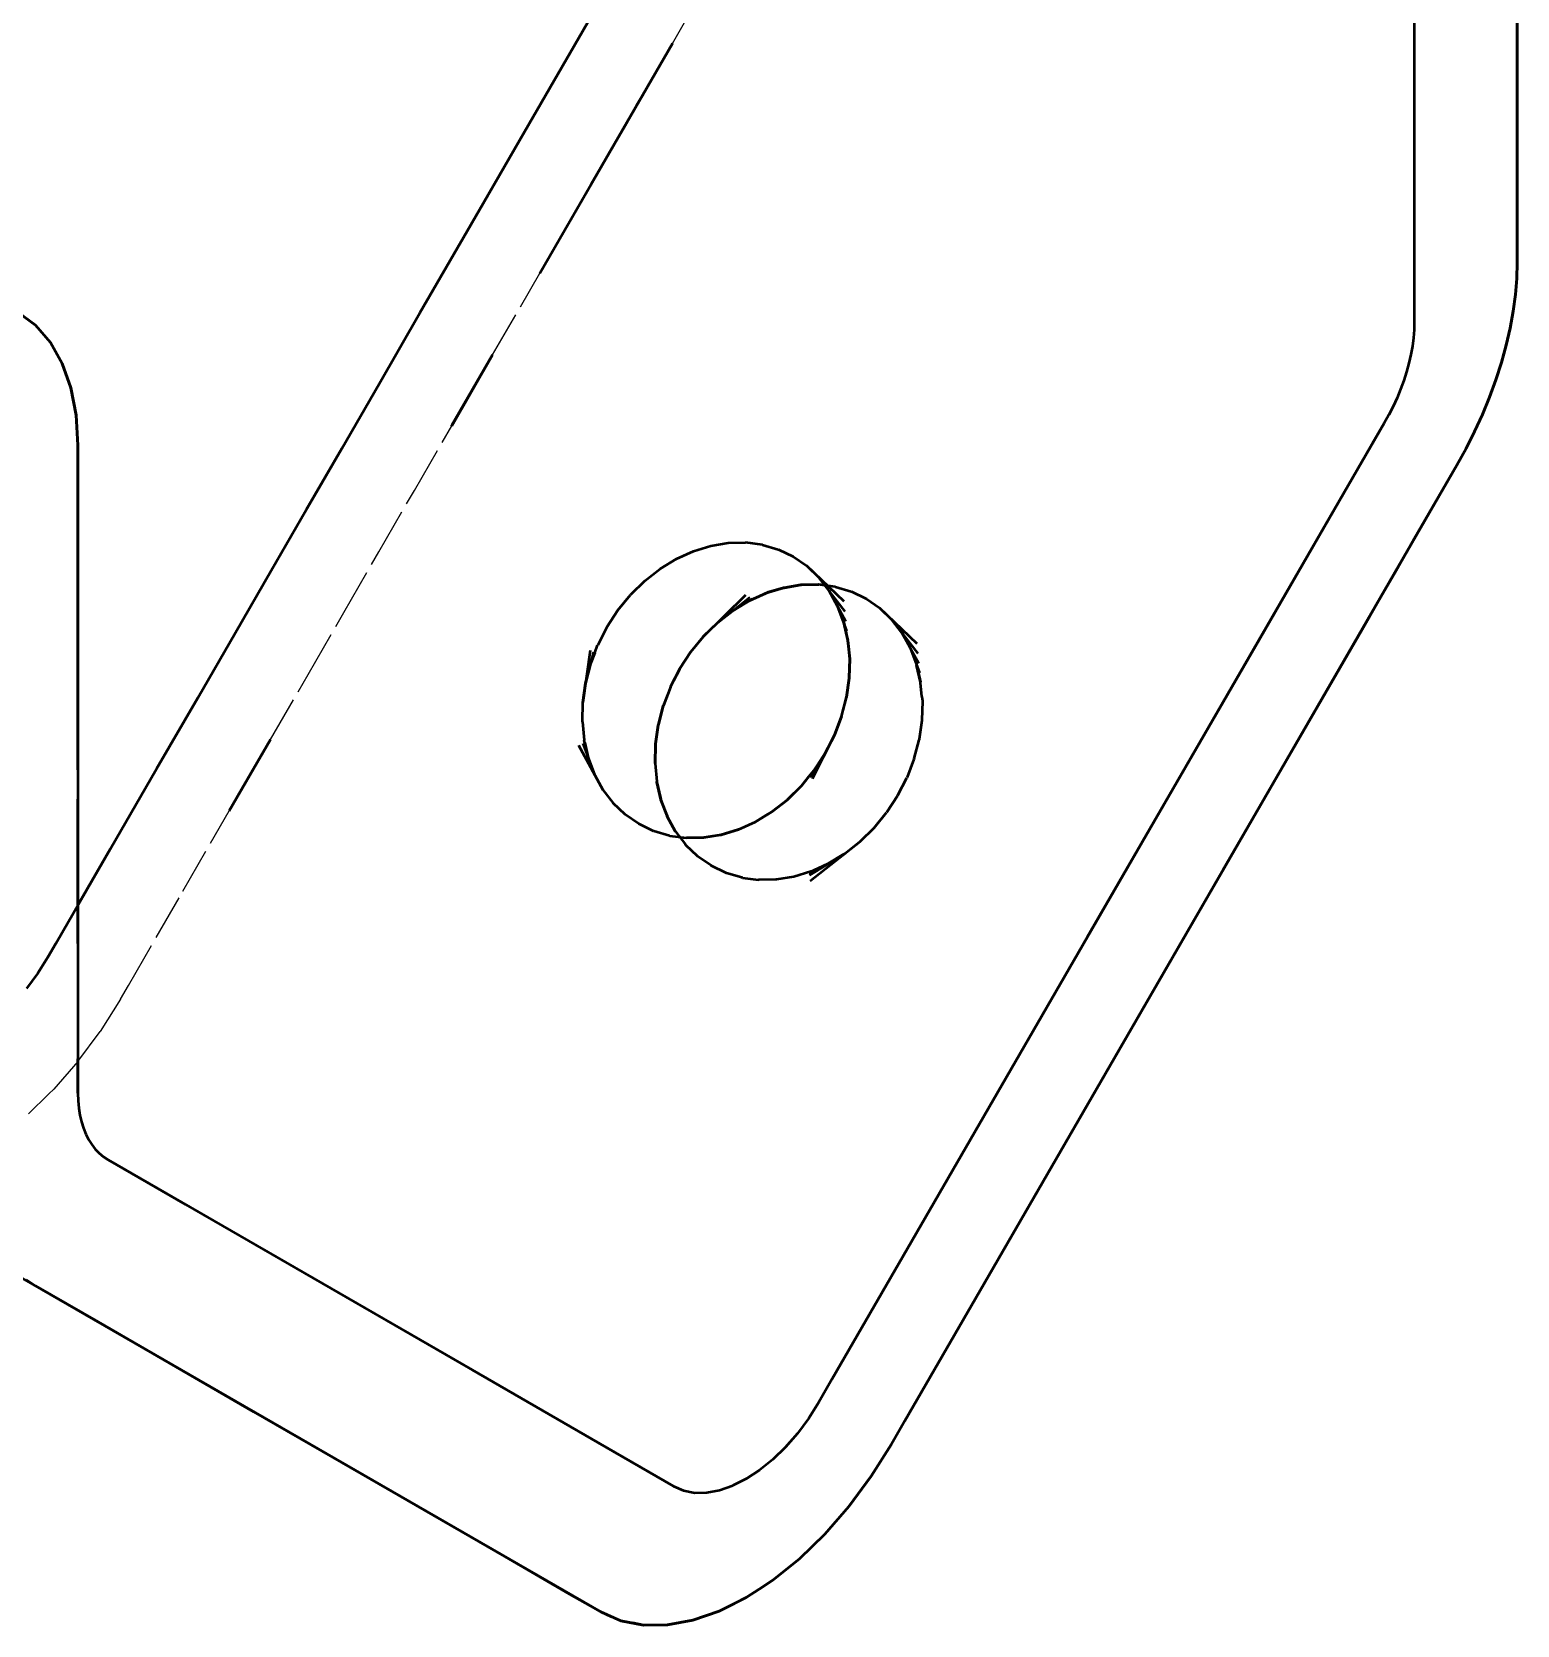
# Model space of a CAD drawing. Header units: millimetres. Extents: x 0 to 420, y 0 to 297.
# Drawn here: x 309.95 to 350.82, y 158 to 201.85 of the extents above; entities that cross this region are included whole.
import ezdxf

# ---------------------------------------------------------------- set-up
doc = ezdxf.new("R2010")
doc.units = ezdxf.units.MM
doc.linetypes.add('DASHED', pattern=[1.524, 1.27, -0.254])
doc.layers.add('OCULTA', color=8, linetype='DASHED', lineweight=25)
doc.layers.add('VISIBLE', color=7, linetype='CONTINUOUS', lineweight=50)

msp = doc.modelspace()

# ---------------------------------------------------------------- linework, layer by layer
at = {"layer": 'OCULTA'}
for p, q in [((327.579, 201.53), (327.95, 202.172)), ((322.632, 192.962), (323.928, 195.207)), ((320.478, 189.231), (321.506, 191.011)), ((319.501, 187.539), (320.478, 189.231)), ((318.538, 185.87), (319.501, 187.539)), ((317.555, 184.168), (318.538, 185.87)), ((316.517, 182.371), (317.555, 184.168)), ((314.108, 178.198), (315.386, 180.411)), ((312.61, 175.602), (314.108, 178.198)), ((312.394, 175.228), (312.61, 175.602)), ((312.394, 175.228), (311.837, 174.343)), ((311.222, 173.514), (311.837, 174.343)), ((311.222, 173.514), (310.558, 172.752)), ((309.858, 172.073), (310.425, 172.623)), ((310.425, 172.623), (310.558, 172.752))]:
    msp.add_line(p, q, dxfattribs=at)
at = {"layer": 'VISIBLE'}
for p, q in [((350.82, 213.335), (350.82, 195.5)), ((350.82, 195.5), (350.82, 211.702)), ((347.991, 210.069), (347.991, 193.867)), ((323.507, 199.097), (325.579, 202.685)), ((323.507, 199.097), (325.579, 202.685)), ((325.507, 197.942), (327.579, 201.53)), ((327.579, 201.53), (326.778, 200.143)), ((326.594, 199.824), (326.778, 200.143)), ((326.241, 199.212), (326.594, 199.824)), ((321.928, 196.362), (323.507, 199.097)), ((321.928, 196.362), (323.507, 199.097)), ((323.507, 199.097), (322.51, 197.369)), ((325.793, 198.437), (326.241, 199.212)), ((325.507, 197.942), (325.793, 198.437)), ((323.928, 195.207), (325.507, 197.942)), ((325.507, 197.942), (325.342, 197.655)), ((321.928, 196.362), (322.51, 197.369)), ((323.928, 195.207), (325.342, 197.655)), ((320.632, 194.117), (321.928, 196.362)), ((320.632, 194.117), (321.928, 196.362)), ((350.808, 195.066), (350.82, 195.5)), ((350.82, 195.5), (350.808, 195.066)), ((350.82, 195.5), (350.82, 195.5)), ((350.772, 194.62), (350.808, 195.066)), ((350.808, 195.066), (350.772, 194.62)), ((350.808, 195.066), (350.808, 195.066)), ((350.711, 194.163), (350.772, 194.62)), ((350.772, 194.62), (350.711, 194.163)), ((350.772, 194.62), (350.772, 194.62)), ((310.053, 193.775), (309.565, 194.136)), ((309.565, 194.136), (310.053, 193.775)), ((319.506, 192.165), (320.632, 194.117)), ((319.506, 192.165), (320.632, 194.117)), ((347.991, 193.867), (347.985, 193.65)), ((350.627, 193.698), (350.711, 194.163)), ((350.711, 194.163), (350.627, 193.698)), ((350.711, 194.163), (350.711, 194.163)), ((310.464, 193.301), (310.053, 193.775)), ((310.053, 193.775), (310.454, 193.313)), ((310.053, 193.775), (310.053, 193.775)), ((310.053, 193.775), (310.053, 193.775)), ((310.053, 193.775), (310.464, 193.301)), ((347.967, 193.427), (347.937, 193.198)), ((347.985, 193.65), (347.967, 193.427)), ((350.519, 193.227), (350.627, 193.698)), ((350.627, 193.698), (350.519, 193.227)), ((350.627, 193.698), (350.627, 193.698)), ((310.464, 193.301), (310.454, 193.313)), ((310.791, 192.724), (310.464, 193.301)), ((310.464, 193.301), (310.464, 193.301)), ((310.464, 193.301), (310.464, 193.301)), ((310.464, 193.301), (310.791, 192.724)), ((321.506, 191.011), (322.632, 192.962)), ((322.632, 192.962), (321.512, 191.022)), ((347.895, 192.967), (347.841, 192.731)), ((347.937, 193.198), (347.895, 192.967)), ((350.389, 192.752), (350.519, 193.227)), ((350.519, 193.227), (350.389, 192.752)), ((350.519, 193.227), (350.519, 193.227)), ((311.029, 192.053), (310.791, 192.724)), ((310.791, 192.724), (310.791, 192.724)), ((310.791, 192.724), (310.791, 192.724)), ((310.791, 192.724), (311.029, 192.053)), ((347.841, 192.731), (347.776, 192.493)), ((350.236, 192.275), (350.389, 192.752)), ((350.389, 192.752), (350.236, 192.275)), ((350.389, 192.752), (350.389, 192.752)), ((318.478, 190.385), (319.506, 192.165)), ((318.478, 190.385), (319.506, 192.165)), ((347.699, 192.254), (347.612, 192.015)), ((347.776, 192.493), (347.699, 192.254)), ((350.062, 191.797), (350.236, 192.275)), ((350.236, 192.275), (350.062, 191.797)), ((350.236, 192.275), (350.236, 192.275)), ((311.174, 191.298), (311.029, 192.053)), ((311.029, 192.053), (311.029, 192.053)), ((311.029, 192.053), (311.029, 192.053)), ((311.029, 192.053), (311.174, 191.298)), ((347.515, 191.778), (347.407, 191.542)), ((347.612, 192.015), (347.515, 191.778)), ((349.867, 191.321), (350.062, 191.797)), ((350.062, 191.797), (349.867, 191.321)), ((350.062, 191.797), (350.062, 191.797)), ((311.222, 190.473), (311.174, 191.298)), ((311.174, 191.298), (311.174, 191.298)), ((311.174, 191.298), (311.222, 190.473)), ((347.289, 191.308), (347.163, 191.079)), ((347.407, 191.542), (347.289, 191.308)), ((349.651, 190.849), (349.867, 191.321)), ((349.867, 191.321), (349.651, 190.849)), ((349.867, 191.321), (349.867, 191.321)), ((321.506, 191.011), (321.512, 191.022)), ((347.163, 191.079), (334.048, 168.364)), ((347.163, 191.079), (346.834, 190.509)), ((349.416, 190.383), (349.651, 190.849)), ((349.651, 190.849), (349.416, 190.383)), ((349.651, 190.849), (349.651, 190.849)), ((311.222, 188.84), (311.222, 190.473)), ((311.222, 190.473), (311.222, 190.473)), ((311.222, 190.473), (311.222, 177.818)), ((317.501, 188.694), (318.478, 190.385)), ((318.478, 190.385), (317.781, 189.178)), ((317.781, 189.178), (318.478, 190.385)), ((343.723, 185.122), (346.834, 190.509)), ((349.163, 189.925), (349.416, 190.383)), ((349.416, 190.383), (349.163, 189.925)), ((349.416, 190.383), (349.416, 190.383)), ((336.048, 167.21), (349.163, 189.925)), ((349.163, 189.925), (347.991, 187.895)), ((349.163, 189.925), (347.991, 187.895)), ((349.163, 189.925), (349.163, 189.925)), ((317.501, 188.694), (317.781, 189.178)), ((317.501, 188.694), (317.781, 189.178)), ((311.222, 181.543), (311.222, 188.84)), ((311.222, 188.84), (311.222, 187.341)), ((316.538, 187.025), (317.501, 188.694)), ((316.538, 187.025), (317.501, 188.694)), ((328.157, 187.56), (328.634, 187.707)), ((328.634, 187.707), (328.636, 187.707)), ((328.636, 187.707), (329.116, 187.786)), ((329.116, 187.786), (329.117, 187.786)), ((329.117, 187.786), (329.591, 187.795)), ((329.591, 187.795), (329.593, 187.795)), ((330.053, 187.735), (329.593, 187.795)), ((330.053, 187.735), (330.054, 187.734)), ((330.054, 187.734), (330.492, 187.606)), ((347.807, 187.577), (347.991, 187.895)), ((347.991, 187.895), (347.826, 187.609)), ((311.222, 181.543), (311.222, 187.341)), ((327.239, 187.074), (327.687, 187.348)), ((327.687, 187.348), (327.689, 187.348)), ((327.689, 187.348), (328.155, 187.56)), ((328.155, 187.56), (328.157, 187.56)), ((330.492, 187.606), (330.494, 187.605)), ((330.494, 187.605), (330.903, 187.411)), ((330.903, 187.411), (330.904, 187.41)), ((330.904, 187.41), (331.277, 187.153)), ((347.826, 187.609), (336.048, 167.21)), ((347.454, 186.964), (347.807, 187.577)), ((315.555, 185.322), (316.538, 187.025)), ((315.555, 185.322), (316.538, 187.025)), ((326.816, 186.743), (327.238, 187.073)), ((327.238, 187.073), (327.239, 187.074)), ((332.301, 186.175), (331.277, 187.153)), ((331.277, 187.153), (331.278, 187.152)), ((331.278, 187.152), (331.608, 186.837)), ((332.328, 185.896), (331.608, 186.837)), ((331.608, 186.837), (331.609, 186.835)), ((331.891, 186.467), (331.609, 186.835)), ((347.006, 186.19), (347.454, 186.964)), ((326.815, 186.742), (326.426, 186.36)), ((326.815, 186.742), (326.816, 186.743)), ((329.794, 186.241), (330.221, 186.435)), ((329.794, 186.241), (330.156, 186.405)), ((330.156, 186.405), (329.794, 186.241)), ((330.156, 186.405), (330.223, 186.426)), ((330.223, 186.426), (330.156, 186.405)), ((330.156, 186.405), (330.17, 186.41)), ((330.156, 186.405), (330.156, 186.405)), ((330.156, 186.405), (330.156, 186.405)), ((330.156, 186.405), (330.156, 186.405)), ((330.17, 186.41), (330.634, 186.552)), ((330.634, 186.552), (330.223, 186.426)), ((330.634, 186.552), (330.649, 186.554)), ((330.649, 186.554), (330.634, 186.552)), ((330.634, 186.552), (330.634, 186.552)), ((330.649, 186.554), (331.116, 186.631)), ((331.116, 186.631), (330.649, 186.554)), ((331.116, 186.631), (331.13, 186.631)), ((331.13, 186.631), (331.116, 186.631)), ((331.116, 186.631), (331.116, 186.631)), ((331.13, 186.631), (331.591, 186.64)), ((331.22, 186.633), (331.13, 186.631)), ((331.591, 186.64), (331.22, 186.633)), ((331.591, 186.64), (331.606, 186.638)), ((331.777, 186.616), (331.591, 186.64)), ((331.591, 186.64), (331.591, 186.64)), ((331.591, 186.64), (331.591, 186.64)), ((332.053, 186.58), (331.606, 186.638)), ((331.891, 186.467), (331.777, 186.616)), ((331.777, 186.616), (331.777, 186.616)), ((331.777, 186.616), (331.777, 186.616)), ((331.777, 186.616), (331.777, 186.616)), ((331.777, 186.616), (331.777, 186.616)), ((331.777, 186.616), (331.777, 186.616)), ((331.777, 186.616), (331.777, 186.616)), ((331.777, 186.616), (331.777, 186.616)), ((331.777, 186.616), (331.777, 186.616)), ((332.354, 185.627), (331.891, 186.467)), ((331.891, 186.467), (331.892, 186.466)), ((331.933, 186.392), (331.891, 186.467)), ((331.891, 186.467), (331.891, 186.467)), ((331.891, 186.467), (331.891, 186.467)), ((331.892, 186.466), (332.121, 186.05)), ((332.121, 186.05), (331.933, 186.392)), ((332.053, 186.58), (332.066, 186.576)), ((332.066, 186.576), (332.492, 186.451)), ((332.492, 186.451), (332.505, 186.445)), ((332.505, 186.445), (332.903, 186.256)), ((326.076, 185.931), (325.774, 185.467)), ((326.076, 185.931), (326.077, 185.933)), ((326.077, 185.933), (326.425, 186.359)), ((326.425, 186.359), (326.426, 186.36)), ((328.425, 185.204), (329.596, 186.355)), ((328.815, 185.587), (329.711, 186.289)), ((329.238, 185.919), (329.78, 186.249)), ((329.252, 185.927), (329.687, 186.193)), ((329.687, 186.193), (329.252, 185.927)), ((329.687, 186.193), (329.794, 186.241)), ((329.794, 186.241), (329.687, 186.193)), ((329.687, 186.193), (329.702, 186.2)), ((329.687, 186.193), (329.687, 186.193)), ((329.794, 186.241), (329.702, 186.2)), ((332.38, 185.364), (332.121, 186.05)), ((332.121, 186.05), (332.121, 186.049)), ((332.121, 186.049), (332.121, 186.05)), ((332.121, 186.05), (332.121, 186.05)), ((332.121, 186.049), (332.293, 185.594)), ((332.132, 186.022), (332.121, 186.049)), ((332.293, 185.594), (332.132, 186.022)), ((332.903, 186.256), (332.915, 186.248)), ((332.915, 186.248), (333.277, 185.998)), ((333.277, 185.998), (334.301, 185.021)), ((333.277, 185.998), (333.287, 185.989)), ((333.287, 185.989), (333.608, 185.682)), ((346.555, 185.407), (347.006, 186.19)), ((328.815, 185.587), (328.437, 185.216)), ((328.787, 185.56), (328.437, 185.216)), ((328.815, 185.587), (328.787, 185.56)), ((328.815, 185.587), (328.828, 185.598)), ((328.828, 185.598), (328.815, 185.587)), ((328.815, 185.587), (328.815, 185.587)), ((328.828, 185.598), (329.238, 185.919)), ((329.238, 185.919), (328.828, 185.598)), ((329.238, 185.919), (329.252, 185.927)), ((329.252, 185.927), (329.238, 185.919)), ((329.238, 185.919), (329.238, 185.919)), ((332.293, 185.594), (332.39, 185.174)), ((332.293, 185.594), (332.294, 185.593)), ((332.312, 185.513), (332.293, 185.594)), ((332.293, 185.594), (332.293, 185.594)), ((332.405, 185.106), (332.294, 185.593)), ((332.405, 185.106), (332.312, 185.513)), ((333.608, 185.682), (334.328, 184.741)), ((333.608, 185.682), (333.617, 185.67)), ((333.891, 185.312), (333.617, 185.67)), ((314.517, 183.526), (315.555, 185.322)), ((314.517, 183.526), (315.555, 185.322)), ((325.773, 185.466), (325.522, 184.972)), ((325.773, 185.466), (325.774, 185.467)), ((328.425, 185.204), (328.076, 184.776)), ((328.087, 184.79), (328.425, 185.204)), ((328.425, 185.204), (328.437, 185.216)), ((328.426, 185.205), (328.425, 185.204)), ((328.425, 185.204), (328.425, 185.204)), ((328.437, 185.216), (328.426, 185.205)), ((332.39, 185.174), (332.405, 185.106)), ((332.406, 185.104), (332.405, 185.106)), ((332.406, 185.105), (332.405, 185.106)), ((332.405, 185.106), (332.405, 185.106)), ((332.406, 185.104), (332.406, 185.105)), ((332.406, 185.104), (332.456, 184.595)), ((332.429, 184.861), (332.406, 185.104)), ((333.891, 185.312), (334.354, 184.472)), ((333.891, 185.312), (333.898, 185.299)), ((333.898, 185.299), (334.121, 184.896)), ((338.994, 176.931), (343.723, 185.122)), ((342.726, 178.775), (346.555, 185.407)), ((325.316, 184.828), (325.113, 183.393)), ((325.408, 184.775), (325.188, 183.925)), ((325.44, 184.756), (325.325, 184.454)), ((325.44, 184.756), (325.326, 184.456)), ((325.44, 184.756), (325.521, 184.97)), ((325.521, 184.97), (325.522, 184.972)), ((328.076, 184.776), (327.782, 184.325)), ((328.076, 184.776), (327.782, 184.325)), ((328.076, 184.776), (328.087, 184.79)), ((328.076, 184.776), (328.076, 184.776)), ((332.456, 184.595), (332.429, 184.861)), ((334.121, 184.896), (334.38, 184.209)), ((334.121, 184.896), (334.126, 184.881)), ((334.126, 184.881), (334.293, 184.44)), ((325.189, 183.927), (325.325, 184.454)), ((325.325, 184.454), (325.326, 184.456)), ((327.773, 184.311), (327.529, 183.831)), ((327.769, 184.303), (327.529, 183.831)), ((327.773, 184.311), (327.769, 184.303)), ((327.773, 184.311), (327.782, 184.325)), ((327.782, 184.325), (327.773, 184.311)), ((327.773, 184.311), (327.773, 184.311)), ((332.443, 184.068), (332.456, 184.595)), ((332.456, 184.593), (332.443, 184.068)), ((332.456, 184.595), (332.456, 184.593)), ((332.456, 184.595), (332.456, 184.595)), ((334.293, 184.44), (334.406, 183.951)), ((334.293, 184.44), (334.297, 184.424)), ((334.406, 183.951), (334.297, 184.424)), ((325.113, 183.395), (325.188, 183.925)), ((325.188, 183.925), (325.189, 183.927)), ((327.521, 183.816), (327.325, 183.299)), ((327.521, 183.816), (327.331, 183.315)), ((327.521, 183.816), (327.529, 183.831)), ((327.529, 183.831), (327.521, 183.816)), ((327.521, 183.816), (327.521, 183.816)), ((332.443, 184.066), (332.368, 183.536)), ((332.368, 183.536), (332.443, 184.066)), ((332.443, 184.068), (332.443, 184.066)), ((332.443, 184.066), (332.443, 184.068)), ((332.443, 184.068), (332.443, 184.068)), ((332.443, 184.068), (332.443, 184.068)), ((334.407, 183.936), (334.406, 183.951)), ((334.444, 183.556), (334.407, 183.936)), ((313.386, 181.566), (314.517, 183.526)), ((313.386, 181.566), (314.517, 183.526)), ((325.1, 182.868), (325.113, 183.393)), ((325.113, 183.393), (325.113, 183.395)), ((327.193, 182.787), (327.325, 183.299)), ((327.325, 183.299), (327.205, 182.833)), ((327.325, 183.299), (327.331, 183.315)), ((327.325, 183.299), (327.325, 183.299)), ((332.231, 183.007), (332.368, 183.536)), ((332.231, 183.007), (332.367, 183.534)), ((332.368, 183.536), (332.367, 183.534)), ((332.368, 183.536), (332.368, 183.536)), ((334.455, 183.423), (334.443, 182.913)), ((334.444, 183.556), (334.456, 183.44)), ((334.456, 183.44), (334.455, 183.423)), ((325.1, 182.866), (325.1, 182.868)), ((325.1, 182.866), (325.15, 182.357)), ((332.23, 183.005), (332.035, 182.491)), ((332.035, 182.491), (332.174, 182.859)), ((332.174, 182.859), (332.231, 183.007)), ((332.231, 183.007), (332.23, 183.005)), ((332.231, 183.007), (332.231, 183.007)), ((334.441, 182.897), (334.368, 182.381)), ((334.443, 182.913), (334.441, 182.897)), ((327.115, 182.255), (327.188, 182.77)), ((327.188, 182.77), (327.134, 182.385)), ((327.188, 182.77), (327.193, 182.787)), ((327.192, 182.785), (327.188, 182.77)), ((327.188, 182.77), (327.188, 182.77)), ((327.193, 182.787), (327.192, 182.785)), ((327.205, 182.833), (327.193, 182.787)), ((331.429, 181.298), (332.035, 182.491)), ((331.783, 181.995), (332.034, 182.489)), ((331.783, 181.995), (332.034, 182.489)), ((332.035, 182.491), (332.034, 182.489)), ((332.034, 182.489), (332.035, 182.491)), ((332.035, 182.491), (332.035, 182.491)), ((315.386, 180.411), (316.517, 182.371)), ((316.517, 182.371), (315.726, 181)), ((324.991, 182.217), (325.665, 180.994)), ((325.112, 182.265), (325.435, 181.411)), ((325.15, 182.355), (325.15, 182.357)), ((325.262, 181.868), (325.15, 182.355)), ((325.166, 182.287), (325.263, 181.867)), ((327.101, 181.728), (327.113, 182.238)), ((327.113, 182.238), (327.101, 181.728)), ((327.113, 182.238), (327.115, 182.255)), ((327.115, 182.255), (327.113, 182.238)), ((327.113, 182.238), (327.113, 182.238)), ((327.134, 182.385), (327.115, 182.255)), ((331.357, 181.34), (331.783, 181.995)), ((331.48, 181.53), (331.782, 181.994)), ((331.53, 181.607), (331.782, 181.994)), ((331.783, 181.995), (331.782, 181.994)), ((331.782, 181.994), (331.783, 181.995)), ((331.783, 181.995), (331.783, 181.995)), ((334.231, 181.852), (334.363, 182.365)), ((334.368, 182.381), (334.363, 182.365)), ((311.222, 181.543), (311.222, 176.759)), ((311.222, 181.543), (311.222, 180.729)), ((312.108, 179.353), (313.386, 181.566)), ((312.108, 179.353), (313.386, 181.566)), ((325.263, 181.867), (325.262, 181.868)), ((325.434, 181.412), (325.263, 181.867)), ((327.1, 181.712), (327.101, 181.728)), ((327.101, 181.728), (327.1, 181.712)), ((327.1, 181.712), (327.149, 181.216)), ((327.1, 181.712), (327.1, 181.712)), ((327.1, 181.712), (327.149, 181.216)), ((331.48, 181.53), (331.53, 181.607)), ((334.225, 181.836), (334.035, 181.336)), ((334.231, 181.852), (334.225, 181.836)), ((325.435, 181.411), (325.434, 181.412)), ((325.664, 180.995), (325.435, 181.411)), ((327.15, 181.2), (327.149, 181.216)), ((327.149, 181.216), (327.15, 181.2)), ((327.259, 180.727), (327.15, 181.2)), ((327.15, 181.2), (327.15, 181.2)), ((327.15, 181.2), (327.249, 180.771)), ((331.335, 181.353), (331.131, 181.102)), ((331.131, 181.102), (331.335, 181.353)), ((331.335, 181.353), (331.48, 181.53)), ((331.335, 181.353), (331.479, 181.528)), ((331.335, 181.353), (331.479, 181.528)), ((331.48, 181.53), (331.479, 181.528)), ((331.479, 181.528), (331.48, 181.53)), ((331.48, 181.53), (331.48, 181.53)), ((333.783, 180.841), (334.027, 181.321)), ((334.035, 181.336), (334.027, 181.321)), ((311.222, 176.759), (311.222, 180.729)), ((315.386, 180.411), (315.726, 181)), ((325.665, 180.994), (325.664, 180.995)), ((325.665, 180.994), (325.946, 180.626)), ((327.249, 180.771), (327.259, 180.727)), ((327.263, 180.712), (327.259, 180.727)), ((327.259, 180.727), (327.26, 180.724)), ((327.26, 180.724), (327.263, 180.712)), ((327.43, 180.27), (327.263, 180.712)), ((327.263, 180.712), (327.263, 180.712)), ((327.263, 180.712), (327.388, 180.381)), ((330.318, 180.388), (330.741, 180.719)), ((330.74, 180.718), (330.318, 180.388)), ((330.741, 180.719), (330.74, 180.718)), ((331.129, 181.101), (330.741, 180.719)), ((330.741, 180.719), (330.751, 180.729)), ((330.741, 180.719), (330.741, 180.719)), ((330.741, 180.719), (330.741, 180.719)), ((330.741, 180.719), (330.741, 180.719)), ((330.751, 180.729), (331.129, 181.101)), ((331.131, 181.102), (331.129, 181.101)), ((331.129, 181.101), (331.131, 181.102)), ((331.131, 181.102), (331.131, 181.102)), ((333.48, 180.375), (333.774, 180.826)), ((333.783, 180.841), (333.774, 180.826)), ((325.947, 180.624), (325.946, 180.626)), ((326.278, 180.309), (325.947, 180.624)), ((326.279, 180.308), (326.278, 180.309)), ((326.652, 180.051), (326.279, 180.308)), ((327.388, 180.381), (327.43, 180.27)), ((327.435, 180.256), (327.43, 180.27)), ((327.43, 180.27), (327.435, 180.256)), ((327.657, 179.852), (327.435, 180.256)), ((327.435, 180.256), (327.435, 180.256)), ((327.435, 180.256), (327.657, 179.852)), ((330.316, 180.387), (329.868, 180.113)), ((329.868, 180.113), (330.157, 180.289)), ((330.157, 180.289), (330.316, 180.387)), ((330.318, 180.388), (330.316, 180.387)), ((330.316, 180.387), (330.318, 180.388)), ((330.318, 180.388), (330.318, 180.388)), ((333.131, 179.947), (333.469, 180.362)), ((333.48, 180.375), (333.469, 180.362)), ((326.653, 180.05), (326.652, 180.051)), ((327.062, 179.856), (326.653, 180.05)), ((327.063, 179.855), (327.062, 179.856)), ((327.502, 179.727), (327.063, 179.855)), ((327.665, 179.839), (327.657, 179.852)), ((327.657, 179.852), (327.665, 179.839)), ((327.665, 179.839), (327.939, 179.481)), ((327.665, 179.839), (327.665, 179.839)), ((327.665, 179.839), (327.665, 179.839)), ((327.665, 179.839), (327.779, 179.69)), ((329.399, 179.901), (328.921, 179.754)), ((328.921, 179.754), (329.399, 179.901)), ((329.4, 179.901), (329.399, 179.901)), ((329.399, 179.901), (329.4, 179.901)), ((329.4, 179.901), (329.867, 180.113)), ((329.4, 179.901), (329.868, 180.113)), ((329.4, 179.901), (329.4, 179.901)), ((329.868, 180.113), (329.867, 180.113)), ((329.868, 180.113), (329.868, 180.113)), ((333.119, 179.935), (332.741, 179.564)), ((333.131, 179.947), (333.119, 179.935)), ((310.61, 176.757), (312.108, 179.353)), ((311.222, 177.818), (312.108, 179.353)), ((327.503, 179.726), (327.502, 179.727)), ((327.503, 179.726), (327.963, 179.666)), ((327.779, 179.69), (327.779, 179.69)), ((327.779, 179.69), (327.779, 179.69)), ((327.779, 179.69), (327.779, 179.69)), ((327.779, 179.69), (327.779, 179.69)), ((327.779, 179.69), (327.779, 179.69)), ((327.779, 179.69), (327.779, 179.69)), ((327.779, 179.69), (327.779, 179.69)), ((327.779, 179.69), (327.779, 179.69)), ((327.779, 179.69), (327.965, 179.666)), ((327.948, 179.47), (327.939, 179.481)), ((328.269, 179.163), (327.948, 179.47)), ((327.965, 179.666), (327.963, 179.666)), ((328.439, 179.675), (327.965, 179.666)), ((327.965, 179.666), (328.44, 179.675)), ((327.965, 179.666), (327.965, 179.666)), ((327.965, 179.666), (327.965, 179.666)), ((328.44, 179.675), (328.439, 179.675)), ((328.92, 179.754), (328.44, 179.675)), ((328.44, 179.675), (328.901, 179.751)), ((328.44, 179.675), (328.44, 179.675)), ((328.901, 179.751), (328.921, 179.754)), ((328.921, 179.754), (328.92, 179.754)), ((328.921, 179.754), (328.921, 179.754)), ((331.368, 178.489), (332.741, 179.564)), ((332.728, 179.554), (332.318, 179.233)), ((332.741, 179.564), (332.728, 179.554)), ((328.279, 179.153), (328.269, 179.163)), ((328.641, 178.903), (328.279, 179.153)), ((331.335, 178.717), (331.868, 178.959)), ((331.346, 178.64), (332.318, 179.233)), ((331.4, 178.746), (331.854, 178.952)), ((331.868, 178.959), (331.854, 178.952)), ((332.304, 179.224), (331.868, 178.959)), ((332.318, 179.233), (332.304, 179.224)), ((328.653, 178.895), (328.641, 178.903)), ((329.051, 178.706), (328.653, 178.895)), ((329.063, 178.7), (329.051, 178.706)), ((329.489, 178.576), (329.063, 178.7)), ((329.503, 178.571), (329.489, 178.576)), ((329.503, 178.571), (329.95, 178.513)), ((329.965, 178.511), (329.95, 178.513)), ((330.425, 178.52), (329.965, 178.511)), ((330.44, 178.521), (330.425, 178.52)), ((330.906, 178.597), (330.44, 178.521)), ((330.922, 178.6), (330.906, 178.597)), ((331.385, 178.742), (330.922, 178.6)), ((331.334, 178.726), (331.4, 178.746)), ((331.4, 178.746), (331.385, 178.742)), ((336.939, 168.752), (342.726, 178.775)), ((311.222, 177.818), (311.222, 177.818)), ((311.222, 177.818), (311.222, 177.818)), ((311.222, 177.818), (311.222, 177.818)), ((311.222, 177.818), (311.222, 177.818)), ((311.222, 177.818), (311.222, 177.818)), ((311.222, 177.818), (311.222, 177.818)), ((311.222, 177.818), (311.222, 177.818)), ((311.222, 177.818), (311.222, 177.818)), ((311.222, 177.818), (311.222, 177.818)), ((311.222, 177.818), (311.222, 177.818)), ((311.222, 177.818), (311.222, 177.818)), ((311.222, 177.818), (311.222, 177.818)), ((311.222, 177.818), (311.222, 177.818)), ((311.222, 177.818), (311.222, 177.818)), ((311.222, 177.818), (311.222, 177.818)), ((311.222, 177.818), (311.222, 177.818)), ((311.222, 177.818), (311.222, 177.818)), ((311.222, 177.818), (311.222, 177.818)), ((311.222, 177.818), (311.222, 177.818)), ((311.222, 177.818), (311.222, 177.818)), ((311.222, 177.818), (311.222, 177.818)), ((311.222, 177.818), (311.222, 177.818)), ((311.222, 177.818), (311.222, 177.818)), ((311.222, 177.818), (311.222, 177.818)), ((311.222, 177.818), (311.222, 177.818)), ((311.222, 177.818), (311.222, 177.818)), ((311.222, 177.818), (311.222, 177.818)), ((310.393, 176.382), (310.61, 176.757)), ((311.222, 176.759), (311.222, 172.638)), ((311.222, 176.759), (311.222, 173.584)), ((334.048, 168.364), (338.994, 176.931)), ((310.393, 176.382), (310.115, 175.94)), ((310.115, 175.94), (309.808, 175.526)), ((311.222, 172.638), (311.222, 173.584)), ((311.222, 172.638), (311.228, 172.428)), ((311.228, 172.428), (311.246, 172.226)), ((311.246, 172.226), (311.276, 172.032)), ((311.276, 172.032), (311.318, 171.849)), ((311.318, 171.849), (311.372, 171.675)), ((311.372, 171.675), (311.437, 171.512)), ((311.437, 171.512), (311.514, 171.363)), ((311.514, 171.363), (311.601, 171.224)), ((311.601, 171.224), (311.698, 171.099)), ((311.698, 171.099), (311.807, 170.988)), ((311.807, 170.988), (311.924, 170.89)), ((311.924, 170.89), (312.051, 170.807)), ((312.051, 170.807), (327.607, 161.826)), ((312.051, 170.807), (314.177, 169.579)), ((314.177, 169.579), (318.188, 167.264)), ((336.048, 167.21), (336.939, 168.752)), ((334.048, 168.364), (331.977, 164.776)), ((311.657, 166.415), (309.274, 167.791)), ((309.797, 167.509), (310.05, 167.343)), ((310.05, 167.343), (325.606, 158.362)), ((310.05, 167.343), (311.778, 166.345)), ((318.188, 167.264), (322.065, 165.025)), ((336.048, 167.21), (333.977, 163.621)), ((336.048, 167.21), (333.977, 163.621)), ((313.889, 165.127), (311.657, 166.415)), ((311.778, 166.345), (316.056, 163.875)), ((316.058, 163.874), (313.889, 165.127)), ((322.065, 165.025), (325.937, 162.79)), ((331.977, 164.776), (331.606, 164.135)), ((331.606, 164.135), (331.328, 163.692)), ((316.056, 163.875), (320.197, 161.485)), ((318.241, 162.614), (316.058, 163.874)), ((331.328, 163.692), (331.021, 163.278)), ((333.977, 163.621), (333.607, 162.98)), ((333.977, 163.621), (333.607, 162.98)), ((331.021, 163.278), (330.689, 162.897)), ((331.021, 163.278), (330.809, 163.035)), ((327.607, 161.826), (325.937, 162.79)), ((330.689, 162.897), (330.338, 162.558)), ((330.689, 162.897), (330.809, 163.035)), ((333.05, 162.096), (333.607, 162.98)), ((333.607, 162.98), (333.05, 162.096)), ((333.607, 162.98), (333.607, 162.98)), ((320.515, 161.301), (318.241, 162.614)), ((329.976, 162.265), (329.607, 162.024)), ((330.338, 162.558), (329.976, 162.265)), ((327.607, 161.826), (327.885, 161.704)), ((328.875, 161.712), (329.237, 161.839)), ((329.607, 162.024), (329.237, 161.839)), ((332.435, 161.266), (333.05, 162.096)), ((333.05, 162.096), (332.435, 161.266)), ((333.05, 162.096), (333.05, 162.096)), ((320.197, 161.485), (324.335, 159.096)), ((327.885, 161.704), (328.192, 161.645)), ((328.192, 161.645), (328.524, 161.647)), ((328.524, 161.647), (328.875, 161.712)), ((322.965, 159.886), (320.515, 161.301)), ((331.771, 160.505), (332.435, 161.266)), ((332.435, 161.266), (331.771, 160.505)), ((332.435, 161.266), (332.435, 161.266)), ((331.071, 159.826), (331.771, 160.505)), ((331.771, 160.505), (331.071, 159.826)), ((331.771, 160.505), (331.771, 160.505)), ((324.751, 158.855), (322.965, 159.886)), ((330.345, 159.24), (331.071, 159.826)), ((331.071, 159.826), (330.345, 159.24)), ((331.071, 159.826), (331.071, 159.826)), ((329.967, 158.993), (330.345, 159.24)), ((330.345, 159.24), (329.967, 158.993)), ((330.345, 159.24), (330.345, 159.24)), ((324.335, 159.096), (324.751, 158.855)), ((324.751, 158.855), (325.334, 158.519)), ((325.334, 158.519), (324.751, 158.855)), ((328.868, 158.387), (329.607, 158.758)), ((329.607, 158.758), (329.289, 158.599)), ((329.607, 158.758), (329.289, 158.599)), ((329.967, 158.993), (329.607, 158.758)), ((329.967, 158.993), (329.607, 158.758)), ((329.607, 158.758), (329.607, 158.758)), ((325.606, 158.362), (325.334, 158.519)), ((325.606, 158.362), (325.334, 158.519)), ((325.606, 158.362), (326.163, 158.119)), ((325.606, 158.362), (325.882, 158.242)), ((325.606, 158.362), (325.606, 158.362)), ((326.163, 158.119), (325.606, 158.362)), ((328.142, 158.135), (328.868, 158.387)), ((328.868, 158.387), (328.142, 158.135)), ((328.868, 158.387), (329.289, 158.599)), ((329.289, 158.599), (328.868, 158.387)), ((328.868, 158.387), (328.868, 158.387)), ((326.163, 158.119), (325.882, 158.242)), ((326.163, 158.119), (326.778, 158)), ((326.163, 158.119), (326.477, 158.059)), ((326.778, 158), (326.163, 158.119)), ((326.163, 158.119), (326.163, 158.119)), ((326.163, 158.119), (326.163, 158.119)), ((326.778, 158), (326.477, 158.059)), ((326.778, 158), (327.442, 158.006)), ((327.442, 158.006), (326.778, 158)), ((326.778, 158), (326.778, 158)), ((326.778, 158), (326.778, 158)), ((327.442, 158.006), (328.142, 158.135)), ((328.142, 158.135), (327.442, 158.006)), ((327.442, 158.006), (327.442, 158.006)), ((327.442, 158.006), (327.442, 158.006)), ((328.142, 158.135), (328.142, 158.135)), ((328.142, 158.135), (328.142, 158.135))]:
    msp.add_line(p, q, dxfattribs=at)

doc.saveas('drawing.dxf')
